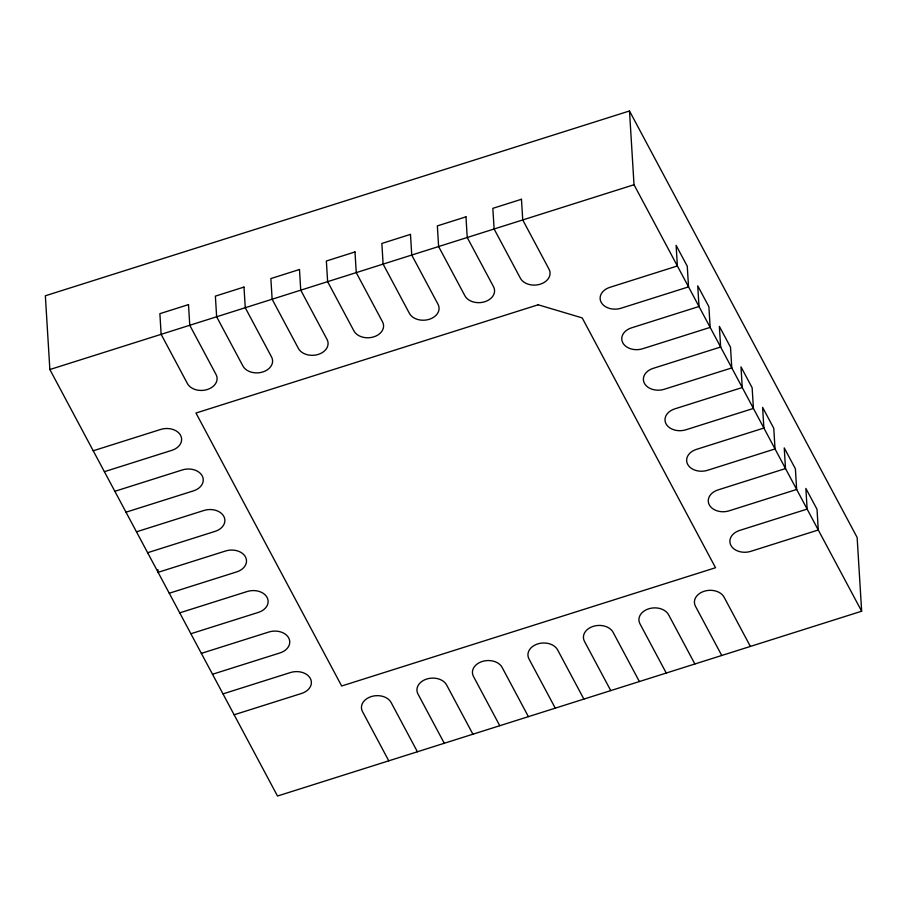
<?xml version="1.0" encoding="UTF-8"?>
<svg xmlns="http://www.w3.org/2000/svg" width="907" height="907" viewBox="0 0 907 907"><rect width="100%" height="100%" fill="white"/><g stroke="black" fill="none" stroke-linecap="round" stroke-linejoin="round"><path stroke-width="1.36" d="M629.503 110.971L45.35 295.773L49.862 369.534L277.497 796.029L861.65 611.227L857.138 537.466L629.503 110.971L634.016 184.733L861.65 611.227M49.862 369.534L634.016 184.733M93.228 450.779L160.698 429.442A15.374 11.372 -3.5 0 1 180.584 435.36A15.374 11.372 -3.5 0 1 171.854 450.337L104.384 471.685M114.849 491.299L182.318 469.951A15.374 11.372 -3.5 0 1 202.216 475.88A15.374 11.372 -3.5 0 1 193.474 490.857L126.005 512.194M136.481 531.819L203.95 510.471A15.374 11.372 -3.5 0 1 223.836 516.389A15.374 11.372 -3.5 0 1 215.106 531.366L147.626 552.714M169.258 593.235L236.727 571.886A15.374 11.372 -3.5 0 0 245.457 556.909A15.374 11.372 -3.5 0 0 225.571 550.991L158.101 572.328L157.931 569.585M179.733 612.849L247.203 591.511A15.374 11.372 -3.5 0 1 267.089 597.43A15.374 11.372 -3.5 0 1 258.348 612.406L190.878 633.744M201.354 653.369L268.823 632.02A15.374 11.372 -3.5 0 1 288.709 637.95A15.374 11.372 -3.5 0 1 279.98 652.927L212.51 674.264M222.975 693.889L290.444 672.541A15.374 11.372 -3.5 0 1 310.341 678.459A15.374 11.372 -3.5 0 1 301.6 693.436L234.131 714.784M750.372 646.43L724.081 597.169A15.374 11.372 -3.5 0 0 704.183 591.251A15.374 11.372 -3.5 0 0 695.454 606.227L721.745 655.489M694.875 663.992L668.584 614.731A15.374 11.372 -3.5 0 0 648.698 608.812A15.374 11.372 -3.5 0 0 639.957 623.789L666.248 673.039M639.378 681.542L613.087 632.281A15.374 11.372 -3.5 0 0 593.201 626.363A15.374 11.372 -3.5 0 0 584.459 641.34L610.751 690.601M583.881 699.104L557.59 649.843A15.374 11.372 -3.5 0 0 537.704 643.925A15.374 11.372 -3.5 0 0 528.974 658.901L555.265 708.152M528.396 716.655L502.104 667.393A15.374 11.372 -3.5 0 0 482.207 661.475A15.374 11.372 -3.5 0 0 473.477 676.452L499.768 725.713M472.898 734.216L446.607 684.955A15.374 11.372 -3.5 0 0 426.721 679.037A15.374 11.372 -3.5 0 0 417.98 694.014L444.271 743.264M417.401 751.767L391.11 702.506A15.374 11.372 -3.5 0 0 371.224 696.587A15.374 11.372 -3.5 0 0 362.483 711.564L388.774 760.826M188.497 304.616L159.881 313.675L161.14 334.332L187.432 383.593A15.374 11.372 -3.5 0 0 207.329 389.511A15.374 11.372 -3.5 0 0 216.059 374.534L189.767 325.273L188.497 304.616M243.994 287.065L215.378 296.124L216.637 316.77L242.929 366.031A15.374 11.372 -3.5 0 0 262.815 371.961A15.374 11.372 -3.5 0 0 271.556 356.984L245.264 307.722L243.994 287.065M299.491 269.504L270.864 278.562L272.134 299.219L298.426 348.481A15.374 11.372 -3.5 0 0 318.312 354.399A15.374 11.372 -3.5 0 0 327.042 339.422L300.75 290.161L299.491 269.504M354.988 251.953L326.361 261.012L327.631 281.658L353.923 330.919A15.374 11.372 -3.5 0 0 373.809 336.848A15.374 11.372 -3.5 0 0 382.539 321.872L356.247 272.61L354.988 251.953M410.486 234.391L381.858 243.45L383.117 264.107L409.408 313.368A15.374 11.372 -3.5 0 0 429.306 319.287A15.374 11.372 -3.5 0 0 438.036 304.31L411.744 255.048L410.486 234.391M465.971 216.841L437.355 225.9L438.614 246.545L464.906 295.807A15.374 11.372 -3.5 0 0 484.792 301.736A15.374 11.372 -3.5 0 0 493.533 286.759L467.241 237.498L465.971 216.841M521.468 199.279L492.841 208.338L494.111 228.995L520.403 278.256A15.374 11.372 -3.5 0 0 540.289 284.174A15.374 11.372 -3.5 0 0 549.03 269.198L522.738 219.936L521.468 199.279M538.157 304.786L195.98 413.036L341.667 685.998L715.532 567.725L582.192 317.904L538.157 304.786M677.382 265.978L609.912 287.326A15.374 11.372 -3.5 0 0 601.171 302.303A15.374 11.372 -3.5 0 0 621.068 308.221L688.538 286.884L687.268 266.227L676.112 245.332L677.382 265.978M699.002 306.498L631.533 327.846A15.374 11.372 -3.5 0 0 622.803 342.823A15.374 11.372 -3.5 0 0 642.689 348.742L710.158 327.393L708.9 306.747L697.744 285.841L699.002 306.498M720.634 347.018L653.165 368.355A15.374 11.372 -3.5 0 0 644.423 383.332A15.374 11.372 -3.5 0 0 664.309 389.262L731.779 367.913L730.52 347.256L719.364 326.361L720.634 347.018M742.255 387.527L674.785 408.876A15.374 11.372 -3.5 0 0 666.055 423.852A15.374 11.372 -3.5 0 0 685.941 429.771L753.411 408.433L752.141 387.777L740.996 366.882L742.255 387.527M763.875 428.047L696.406 449.396A15.374 11.372 -3.5 0 0 687.676 464.373A15.374 11.372 -3.5 0 0 707.562 470.291L775.032 448.942L773.773 428.297L762.617 407.39L763.875 428.047M785.507 468.568L718.038 489.916A15.374 11.372 -3.5 0 0 709.297 504.893A15.374 11.372 -3.5 0 0 729.194 510.811L796.663 489.463L795.394 468.806L784.238 447.911L785.507 468.568M807.128 509.088L739.659 530.425A15.374 11.372 -3.5 0 0 730.929 545.402A15.374 11.372 -3.5 0 0 750.815 551.331L818.284 529.983L817.026 509.326L805.87 488.431L807.128 509.088"/></g></svg>
